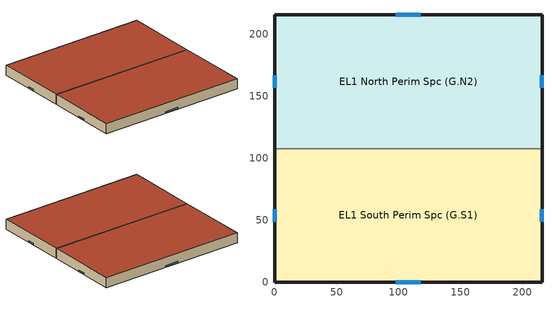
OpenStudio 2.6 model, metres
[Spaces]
EL1 South Perim Spc (G.S1)
 floor ground: 215.52,107.76 215.52,0 0,0 0,107.76 z0
 wall outside: 0,107.76 0,0 215.52,0 215.52,107.76 z0:14.63
 wall to EL1 North Perim Spc (G.N2): 215.52,107.76 0,107.76 z0:14.63
 window: 97.85,0 117.67,0 / 215.52,48.93 215.52,58.84 / 0,58.84 0,48.93 z0.91:2.51
 roof outside: 0,0 215.52,0 215.52,107.76 0,107.76 z14.63
EL1 North Perim Spc (G.N2)
 floor ground: 0,107.76 0,215.52 215.52,215.52 215.52,107.76 z0
 wall outside: 215.52,107.76 215.52,215.52 0,215.52 0,107.76 z0:14.63
 window: 117.67,215.52 97.85,215.52 / 0,166.6 0,156.69 / 215.52,156.69 215.52,166.6 z0.91:2.51
 roof outside: 215.52,215.52 0,215.52 0,107.76 215.52,107.76 z14.63
[Site]
Site 1
[ClimateZones]
Climate Zone Institution Name 2=CEC; Climate Zone Document Name 2=California Climate Zone Descriptions; Climate Zone Document Year 2=1995
[Building]
DEER_SUn: Standards Number of Stories=1; Standards Number of Above Ground Stories=1
[BuildingStory]
EL1 Ground Flr
[Space] Space Type=WarehouseUnCond; Building Story=EL1 Ground Flr
Name | Thermal Zone
EL1 South Perim Spc (G.S1) | EL1 South Perim Spc (G.S1) ZN
EL1 North Perim Spc (G.N2) | EL1 North Perim Spc (G.N2) ZN
[SpaceType]
WarehouseUnCond: Standards Building Type=SUn; Standards Space Type=WarehouseUnCond
[ThermalZone] Use Ideal Air Loads=No
EL1 South Perim Spc (G.S1) ZN; EL1 North Perim Spc (G.N2) ZN
[Sizing:Zone] Zone Cooling Design Supply Air Temperature Input Method=SupplyAirTemperature; Zone Cooling Design Supply Air Temperature {C}=14; Zone Cooling Design Supply Air Temperature Difference {deltaC}=11.11; Zone Heating Design Supply Air Temperature Input Method=SupplyAirTemperature; Zone Heating Design Supply Air Temperature {C}=40; Zone Heating Design Supply Air Temperature Difference {deltaC}=11.11; Zone Cooling Design Supply Air Humidity Ratio {kg-H2O/kg-air}=0.0085; Zone Heating Design Supply Air Humidity Ratio {kg-H2O/kg-air}=0.008; Cooling Design Air Flow Method=DesignDay; Heating Design Air Flow Method=DesignDay; Account for Dedicated Outdoor Air System=No; Dedicated Outdoor Air System Control Strategy=NeutralSupplyAir; Dedicated Outdoor Air Low Setpoint Temperature for Design {C}=autosize; Dedicated Outdoor Air High Setpoint Temperature for Design {C}=autosize
EL1 South Perim Spc (G.S1) ZN; EL1 North Perim Spc (G.N2) ZN
